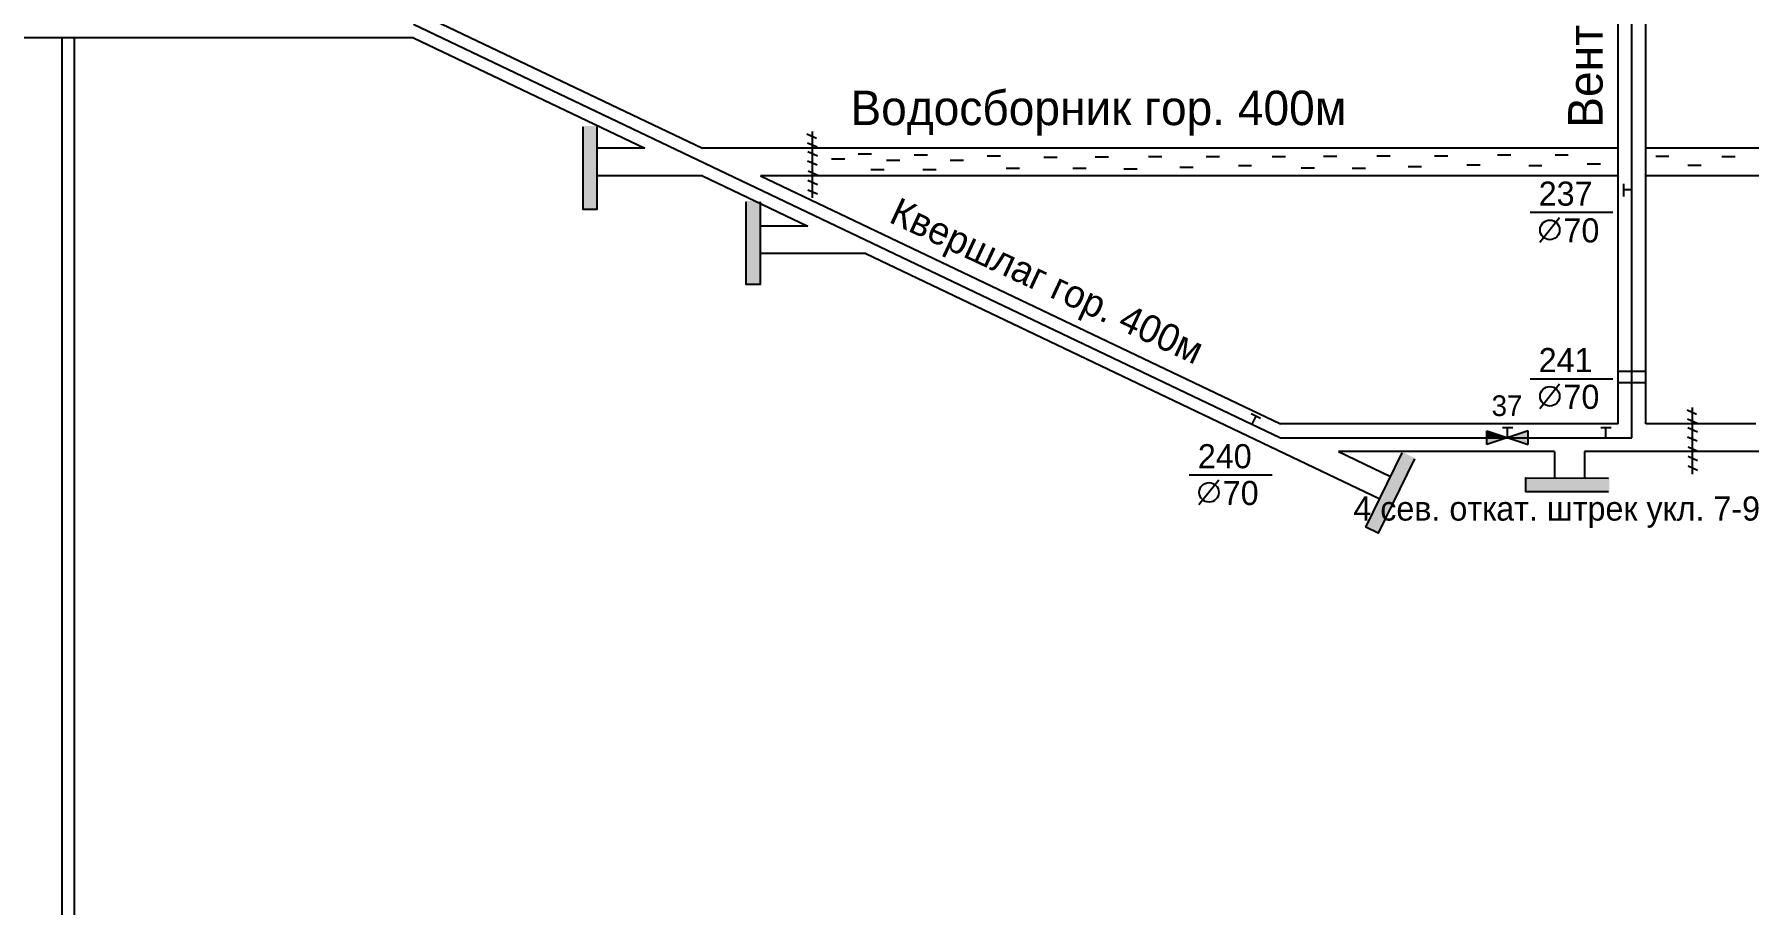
# Model space of a CAD drawing. Header units: millimetres. Extents: x -1214 to 333, y -475 to 425.
# Drawn here: x -432.4 to -183.6, y -48.9 to 77.4 of the extents above; entities that cross this region are included whole.
import ezdxf

# ---------------------------------------------------------------- set-up
doc = ezdxf.new("R2010")
doc.units = ezdxf.units.MM
for name, color, linetype in [('Перемычки', 7, 'Continuous'), ('Пожарные арки', 7, 'Continuous'), ('Пп краны', 1, 'Continuous'), ('Трубопровод', 1, 'Continuous')]:
    doc.layers.add(name, color=color, linetype=linetype)

msp = doc.modelspace()

# ---------------------------------------------------------------- hatches: boundary and pattern name
at = {"layer": 'Перемычки'}
h = msp.add_hatch(color=256, dxfattribs=at)
h.paths.add_polyline_path([(-350.64, 51.91), (-350.64, 56.01), (-350.74, 56.01), (-350.74, 52.01), (-352.74, 52.01), (-352.74, 56.01), (-352.84, 56.01), (-352.84, 51.91)])
h.paths.add_polyline_path([(-350.74, 56.01), (-350.64, 56.01), (-350.64, 64.11), (-352.84, 64.11), (-352.84, 56.01), (-352.74, 56.01), (-352.74, 64.01), (-350.74, 64.01)])
h = msp.add_hatch(color=3, dxfattribs=at)
h.paths.add_polyline_path([(-352.74, 52.01), (-350.74, 52.01), (-350.74, 56.01), (-352.74, 56.01)])
h.paths.add_polyline_path([(-350.74, 60.01), (-352.74, 60.01), (-352.74, 56.01), (-350.74, 56.01)])
h.paths.add_polyline_path([(-350.74, 60.01), (-350.74, 64.01), (-352.74, 64.01), (-352.74, 60.01)])
h = msp.add_hatch(color=256, dxfattribs=at)
h.paths.add_polyline_path([(-326.96, 41.03), (-326.96, 45.13), (-327.06, 45.13), (-327.06, 41.13), (-329.06, 41.13), (-329.06, 45.13), (-329.16, 45.13), (-329.16, 41.03)])
h.paths.add_polyline_path([(-327.06, 45.13), (-326.96, 45.13), (-326.96, 53.23), (-329.16, 53.23), (-329.16, 45.13), (-329.06, 45.13), (-329.06, 53.13), (-327.06, 53.13)])
h = msp.add_hatch(color=3, dxfattribs=at)
h.paths.add_polyline_path([(-329.06, 41.13), (-327.06, 41.13), (-327.06, 45.13), (-329.06, 45.13)])
h.paths.add_polyline_path([(-327.06, 49.13), (-329.06, 49.13), (-329.06, 45.13), (-327.06, 45.13)])
h.paths.add_polyline_path([(-327.06, 49.13), (-327.06, 53.13), (-329.06, 53.13), (-329.06, 49.13)])
h = msp.add_hatch(color=256, dxfattribs=at)
h.paths.add_polyline_path([(-237.33, 4.91), (-235.53, 8.59), (-235.62, 8.63), (-237.38, 5.04), (-239.17, 5.92), (-237.41, 9.51), (-237.5, 9.56), (-239.31, 5.87)])
h.paths.add_polyline_path([(-235.62, 8.63), (-235.53, 8.59), (-231.96, 15.86), (-233.94, 16.83), (-237.5, 9.56), (-237.41, 9.51), (-233.89, 16.69), (-232.09, 15.81)])
h = msp.add_hatch(color=3, dxfattribs=at)
h.paths.add_polyline_path([(-239.17, 5.92), (-237.38, 5.04), (-235.62, 8.63), (-237.41, 9.51)])
h.paths.add_polyline_path([(-233.86, 12.22), (-235.65, 13.1), (-237.41, 9.51), (-235.62, 8.63)])
h.paths.add_polyline_path([(-233.86, 12.22), (-232.09, 15.81), (-233.89, 16.69), (-235.65, 13.1)])
h = msp.add_hatch(color=256, dxfattribs=at)
h.paths.add_polyline_path([(-216.06, 10.95), (-211.96, 10.94), (-211.96, 11.04), (-215.96, 11.05), (-215.96, 13.05), (-211.96, 13.04), (-211.96, 13.14), (-216.06, 13.15)])
h.paths.add_polyline_path([(-211.96, 11.04), (-211.96, 10.94), (-203.86, 10.93), (-203.86, 13.13), (-211.96, 13.14), (-211.96, 13.04), (-203.96, 13.03), (-203.96, 11.03)])
h = msp.add_hatch(color=3, dxfattribs=at)
h.paths.add_polyline_path([(-215.96, 13.05), (-215.96, 11.05), (-211.96, 11.04), (-211.96, 13.04)])
h.paths.add_polyline_path([(-207.96, 11.04), (-207.96, 13.04), (-211.96, 13.04), (-211.96, 11.04)])
h.paths.add_polyline_path([(-207.96, 11.04), (-203.96, 11.03), (-203.96, 13.03), (-207.96, 13.04)])
at = {"layer": 'Пп краны'}
h = msp.add_hatch(color=256, dxfattribs=at)
h.paths.add_polyline_path([(-215.6, 18.89), (-215.6, 19.89), (-218.6, 18.89)])
h.paths.add_polyline_path([(-215.6, 17.89), (-215.6, 18.89), (-218.6, 18.89)])
h.paths.add_polyline_path([(-221.6, 18.89), (-221.6, 17.89), (-218.6, 18.89)])
h.paths.add_polyline_path([(-218.6, 18.89), (-221.6, 19.89), (-221.6, 18.89)])
msp.add_hatch(color=256, dxfattribs=at).paths.add_polyline_path([(-221.6, 19.89), (-221.6, 18.89), (-218.6, 18.89)])

# ---------------------------------------------------------------- linework, layer by layer
for p, q in [((-202.56, 20.89), (-202.56, 190.8)), ((-198.56, 20.89), (-198.56, 189.97)), ((-377.34, 80.89), (-335.41, 60.89)), ((-377.34, 76.89), (-544.56, 76.89)), ((-426.56, 76.89), (-426.56, -132.09)), ((-377.34, 76.89), (-343.79, 60.89)), ((-320.26, 62.96), (-318.86, 62.35)), ((-319.49, 63.31), (-319.49, 53.67)), ((-343.79, 60.89), (-350.67, 60.89)), ((-202.56, 60.89), (-335.41, 60.89)), ((-320.19, 61.69), (-318.79, 61.08)), ((-320.14, 60.41), (-318.75, 59.8)), ((-312.82, 60.1), (-310.89, 60.1)), ((-304.68, 59.91), (-302.75, 59.91)), ((-294.12, 59.81), (-292.19, 59.81)), ((-270.7, 59.7), (-268.77, 59.7)), ((-262.34, 59.7), (-260.42, 59.7)), ((-245.31, 59.74), (-243.38, 59.74)), ((-237.56, 59.78), (-235.64, 59.78)), ((-229.21, 59.78), (-227.28, 59.78)), ((-220.08, 59.94), (-218.15, 59.94)), ((-211.72, 59.94), (-209.8, 59.94)), ((-118.56, 60.89), (-198.56, 60.89)), ((-197.11, 59.72), (-195.19, 59.72)), ((-187.52, 59.7), (-185.59, 59.7)), ((-320.16, 59.07), (-318.77, 58.46)), ((-320.09, 57.6), (-318.7, 56.99)), ((-316.7, 59.35), (-314.77, 59.35)), ((-311, 57.8), (-309.07, 57.8)), ((-308.7, 59.14), (-306.77, 59.14)), ((-303.43, 57.8), (-301.51, 57.8)), ((-299.48, 59.14), (-297.56, 59.14)), ((-291.34, 57.99), (-289.41, 57.99)), ((-285.88, 59.61), (-283.95, 59.61)), ((-281.7, 57.98), (-279.77, 57.98)), ((-278.44, 59.66), (-276.52, 59.66)), ((-274.28, 57.92), (-272.35, 57.92)), ((-266.16, 58.15), (-264.23, 58.15)), ((-257.66, 58.39), (-255.74, 58.39)), ((-252.75, 59.69), (-250.82, 59.69)), ((-248.57, 58.06), (-246.64, 58.06)), ((-241.14, 57.99), (-239.22, 57.99)), ((-233.03, 58.23), (-231.1, 58.23)), ((-224.53, 58.47), (-222.6, 58.47)), ((-215.54, 58.39), (-213.62, 58.39)), ((-207.04, 58.62), (-205.12, 58.62)), ((-192.43, 58.41), (-190.51, 58.41)), ((-335.41, 56.89), (-350.74, 56.89)), ((-335.41, 56.89), (-320.12, 49.6)), ((-202.56, 56.89), (-327.02, 56.89)), ((-327.02, 56.89), (-251.54, 20.89)), ((-320.11, 56.26), (-318.71, 55.65)), ((-320.11, 54.86), (-318.71, 54.25)), ((-162.56, 56.89), (-198.56, 56.89)), ((-320.12, 49.6), (-326.99, 49.6)), ((-311.73, 45.6), (-327.06, 45.6)), ((-311.73, 45.6), (-237.16, 10.03)), ((-192.57, 22.91), (-191.18, 22.3)), ((-191.8, 23.26), (-191.8, 13.61)), ((-202.56, 20.89), (-251.54, 20.89)), ((-182.56, 20.89), (-198.56, 20.89)), ((-192.5, 21.63), (-191.11, 21.02)), ((-192.46, 20.36), (-191.06, 19.75)), ((-192.48, 19.02), (-191.08, 18.41)), ((-192.41, 17.54), (-191.01, 16.93)), ((-243.15, 16.89), (-235.57, 13.28)), ((-211.79, 16.89), (-243.15, 16.89)), ((-211.79, 16.89), (-211.79, 13.04)), ((-111.77, 16.89), (-207.43, 16.89)), ((-207.43, 16.89), (-207.43, 13.04)), ((-192.42, 16.2), (-191.03, 15.59)), ((-192.42, 14.81), (-191.03, 14.2))]:
    msp.add_line(p, q)
at = {"layer": 'Перемычки'}
for points in [[(-350.74, 64.01), (-350.74, 52.01), (-352.74, 52.01), (-352.74, 64.01)], [(-327.06, 53.13), (-327.06, 41.13), (-329.06, 41.13), (-329.06, 53.13)], [(-232.09, 15.81), (-237.38, 5.04), (-239.17, 5.92), (-233.89, 16.69)], [(-203.96, 11.03), (-215.96, 11.05), (-215.96, 13.05), (-203.96, 13.03)]]:
    msp.add_lwpolyline(points, dxfattribs=at)
at = {"layer": 'Пожарные арки', "color": 1}
for p, q in [((-202.56, 28.55), (-198.56, 28.55)), ((-202.56, 26.91), (-198.56, 26.91))]:
    msp.add_line(p, q, dxfattribs=at)
at = {"layer": 'Пп краны', "color": 7}
for p, q in [((-215.35, 51.59), (-203.32, 51.59)), ((-211.05, 50.81), (-213.93, 47.22)), ((-215.35, 27.45), (-203.32, 27.45)), ((-211.05, 26.67), (-213.93, 23.08)), ((-264.8, 13.5), (-252.77, 13.5)), ((-260.5, 12.72), (-263.38, 9.13))]:
    msp.add_line(p, q, dxfattribs=at)
at = {"layer": 'Пп краны'}
for p, q in [((-219.35, 20.39), (-217.85, 20.39)), ((-218.6, 18.89), (-218.6, 20.39)), ((-221.6, 19.89), (-215.6, 17.89)), ((-215.6, 19.89), (-221.6, 17.89)), ((-221.6, 17.89), (-221.6, 19.89)), ((-215.6, 17.89), (-215.6, 19.89))]:
    msp.add_line(p, q, dxfattribs=at)
at = {"layer": 'Пп краны', "color": 7}
for centre in [(-212.47, 49.04), (-212.47, 24.9), (-261.92, 10.95)]:
    msp.add_circle(centre, 1.42, dxfattribs=at)
at = {"layer": 'Трубопровод'}
for p, q in [((-200.56, 18.89), (-200.56, 190.39)), ((-377.34, 78.89), (-251.54, 18.89)), ((-201.8, 55.73), (-201.8, 53.89)), ((-200.56, 54.83), (-201.8, 54.83)), ((-254.44, 21.68), (-255.79, 22.33)), ((-255.13, 22.01), (-255.69, 20.87)), ((-205.09, 20.39), (-203.59, 20.39)), ((-204.34, 18.89), (-204.34, 20.39)), ((-251.54, 18.89), (-200.56, 18.89))]:
    msp.add_line(p, q, dxfattribs=at)
at = {"layer": 'Трубопровод', "color": 5}
msp.add_line((-428.37, 76.89), (-428.37, -132.89), dxfattribs=at)

# ---------------------------------------------------------------- texts
for s, height, rotation, p in [('Вент. ходок уклона 7 пл. L1', 5, 90, (-204.82, 63.86)), ('Квершлаг гор. 400м', 4, 335, (-308.55, 50.24))]:
    msp.add_text(s, height=height, rotation=rotation).set_placement(p)
for s, height, p in [('Водосборник гор. 400м', 5, (-313.95, 64.24)), ('4 сев. откат. штрек укл. 7-9 пл. L1 гор. 400м', 3.5, (-240.98, 6.86))]:
    msp.add_text(s, height=height).set_placement(p)
at = {"layer": 'Пп краны', "color": 7}
for s, p in [('237', (-214.09, 52.55)), ('70', (-210.49, 47.22)), ('241', (-214.09, 28.4)), ('70', (-210.49, 23.07)), ('240', (-263.54, 14.45)), ('70', (-259.93, 9.12))]:
    msp.add_text(s, height=3.5, dxfattribs=at).set_placement(p)
at = {"layer": 'Трубопровод'}
msp.add_text('37', height=3, dxfattribs=at).set_placement((-220.92, 22.03))

doc.saveas('drawing.dxf')
